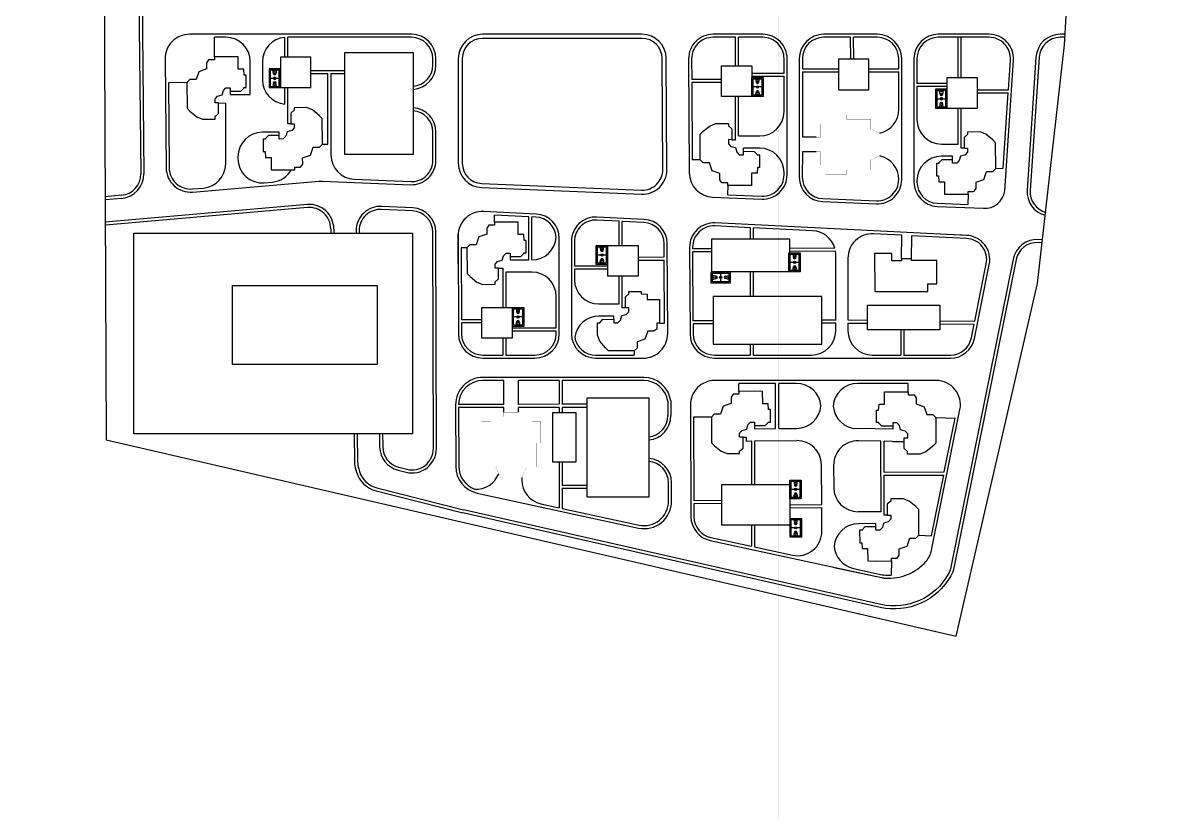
# Model space of a CAD drawing. Header units: inches. Extents: x -634 to 3638, y -6930911 to 5552.
# Drawn here: x 1073 to 1642, y 1953 to 2342 of the extents above; entities that cross this region are included whole.
import ezdxf

# ---------------------------------------------------------------- set-up
doc = ezdxf.new("R2010")
doc.units = ezdxf.units.IN
doc.header["$MEASUREMENT"] = 0
doc.layers.add('ELEV', color=134, linetype='Continuous', lineweight=18)
for name, color, linetype in [('SPORT', 7, 'Continuous'), ('зеленая зона', 100, 'Continuous'), ('муниц.здания', 181, 'Continuous')]:
    doc.layers.add(name, color=color, linetype=linetype)
for name, color, linetype, true_color in [('дет.площадки', 7, 'Continuous', 0xf5eb38), ('дорога', 7, 'Continuous', 0x737373), ('жил.зона', 7, 'Continuous', 0xee6868), ('парковка', 7, 'Continuous', 0x000000)]:
    doc.layers.add(name, color=color, linetype=linetype, true_color=true_color)

# ---------------------------------------------------------------- blocks, each defined once
blk = doc.blocks.new('A$C6FDB6B95')
at = {"layer": 'SPORT'}
for p, q in [((-2148, 1133), (1300, 1133)), ((-2148, -936), (-2148, 1133)), ((-1920, 438), (-1256, 300)), ((-1918, 904), (1070, 904)), ((-1918, -706), (-1918, 904)), ((-1918, -246), (-1918, 444)), ((-1918, -246), (-1918, 444)), ((-1918, 444), (-1255, 306)), ((-1721, 403), (-1720, 408)), ((-1716, 402), (-1721, 403)), ((-1720, 408), (-1715, 407)), ((-1715, 407), (-1716, 402)), ((-1620, 382), (-1619, 387)), ((-1615, 381), (-1620, 382)), ((-1619, 387), (-1613, 386)), ((-1613, 386), (-1615, 381)), ((-1519, 361), (-1518, 366)), ((-1513, 360), (-1519, 361)), ((-1518, 366), (-1512, 365)), ((-1512, 365), (-1513, 360)), ((-1277, 305), (-1276, 299)), ((-1258, -102), (-1258, 300)), ((-1252, 300), (-1252, -102)), ((-427, -706), (-427, 904)), ((-427, -418), (-427, 616)), ((-421, -706), (-421, 904)), ((-421, -418), (-421, 616)), ((1070, 444), (406, 306)), ((1071, 438), (407, 300)), ((409, -102), (409, 300)), ((429, 305), (428, 299)), ((1070, 904), (1070, -706)), ((1070, -246), (1070, 444)), ((1070, -246), (1070, 444)), ((1300, 1133), (1300, -936)), ((1300, -936), (-2148, -936)), ((-1256, -102), (-1920, -240)), ((-1255, -108), (-1918, -246)), ((1070, -706), (-1918, -706)), ((-1277, -107), (-1276, -101)), ((406, -108), (1070, -246)), ((407, -102), (1071, -240)), ((429, -107), (428, -101))]:
    blk.add_line(p, q, dxfattribs=at)
for points in [[(1300, -936), (-2148, -936), (-2148, 1133), (1300, 1133)], [(1076, -711), (-1924, -711), (-1924, 909), (1076, 909)], [(-1781, 202), (-1784, 202), (-1784, -4), (-1781, -4)], [(671, 361), (669, 366), (664, 365), (665, 360)], [(772, 382), (771, 387), (765, 386), (766, 381)], [(873, 403), (872, 408), (866, 407), (868, 402)], [(932, 202), (936, 202), (936, -4), (932, -4)], [(-1721, -205), (-1720, -211), (-1715, -209), (-1716, -204)], [(-1620, -184), (-1619, -190), (-1613, -188), (-1615, -183)], [(-1519, -163), (-1518, -168), (-1512, -167), (-1513, -162)], [(671, -163), (669, -168), (664, -167), (665, -162)], [(772, -184), (771, -190), (765, -188), (766, -183)], [(873, -205), (872, -211), (866, -209), (868, -204)]]:
    blk.add_lwpolyline(points, close=True, dxfattribs=at)
blk.add_lwpolyline([(403, -102, -0.9858149), (403, 300)], format="xyb", close=True, dxfattribs=at)
for centre, radius in [((-1741, 99), 25.9), ((-424, 99), 207), ((-424, 99), 201), ((892, 99), 25.9)]:
    blk.add_circle(centre, radius, dxfattribs=at)
for centre, radius, start, end in [((-1255, 99), 207, 96.21469, 263.78531), ((-1255, 99), 201, 96.21469, 263.78531), ((-1255, 99), 207, 270, 90), ((-1255, 99), 201, 270.81854, 89.18146), ((406, 99), 207, 90, 270), ((406, 99), 201, 276.21469, 83.78531), ((406, 99), 207, 276.21469, 83.78531)]:
    blk.add_arc(centre, radius, start, end, dxfattribs=at)

msp = doc.modelspace()

# ---------------------------------------------------------------- hatches: boundary and pattern name
at = {"layer": 'ELEV', "linetype": 'Continuous'}
h = msp.add_hatch(dxfattribs=at)
h.set_pattern_fill('ANSI31', color=256, scale=0.01044, style=0)
h.set_pattern_definition([(45, (1262.311104, 3366.587935), (-0.02343928418428, 0.02343928418428), [])])
edge = h.paths.add_edge_path()
edge.add_ellipse((1445.78234, 3471.96182), major_axis=(0, 6932302.83262), ratio=0.00000001506, start_angle=89.999976115149, end_angle=270.000023884851)
edge.add_line((1445.67794, 3474.85168), (1445.67794, 3528.48347))
edge.add_line((1445.67794, 3528.48347), (1445.88675, 3528.48347))
edge.add_line((1445.88675, 3528.48347), (1445.88675, 3474.85168))

# ---------------------------------------------------------------- linework, layer by layer
at = {"color": 7}
msp.add_lwpolyline([(1114.23863, 2136.60913), (1533.16769, 2039.89737), (1573.27132, 2213.61536), (1586.54748, 2331.19492), (1599.77194, 2557.25025), (1112.52542, 2557.25025)], close=True, dxfattribs=at)
at = {"layer": 'дет.площадки'}
for points in [[(1215.16783, 2325.09428), (1200.16783, 2325.09428), (1200.16783, 2310.09428), (1215.16783, 2310.09428)], [(1490.21733, 2324.08715), (1475.21733, 2324.08715), (1475.21733, 2309.08715), (1490.21733, 2309.08715)], [(1417.50052, 2320.78219), (1432.50052, 2320.78219), (1432.50052, 2305.78219), (1417.50052, 2305.78219)], [(1543.68204, 2314.97103), (1528.68204, 2314.97103), (1528.68204, 2299.97103), (1543.68204, 2299.97103)], [(1361.56702, 2232.2949), (1376.56702, 2232.2949), (1376.56702, 2217.2949), (1361.56702, 2217.2949)], [(1412.83619, 2235.68154), (1451.04759, 2235.68154), (1451.04759, 2219.38247), (1412.83619, 2219.38247)], [(1489.57028, 2202.93151), (1525.10428, 2202.93151), (1525.10428, 2190.77749), (1489.57028, 2190.77749)], [(1299.45081, 2201.7984), (1314.45081, 2201.7984), (1314.45081, 2186.7984), (1299.45081, 2186.7984)], [(1334.39753, 2150.13796), (1345.80002, 2150.13796), (1345.80002, 2125.68397), (1334.39753, 2125.68397)], [(1417.7501, 2114.72157), (1451.30495, 2114.72157), (1451.30495, 2094.64251), (1417.7501, 2094.64251)]]:
    msp.add_lwpolyline(points, close=True, dxfattribs=at)
at = {"layer": 'дорога'}
for p, q in [((1128.35239, 2557.23449), (1131.39382, 2267.64071)), ((1129.85231, 2557.25025), (1132.89374, 2267.65646)), ((1167.68186, 2325.22727), (1167.68186, 2334.88436)), ((1202.33371, 2325.09428), (1202.33371, 2334.84114)), ((1203.83371, 2325.09428), (1203.83371, 2334.88436)), ((1424.45592, 2320.78219), (1424.45592, 2334.88436)), ((1425.95592, 2320.78219), (1425.95592, 2334.88436)), ((1481.24642, 2324.08715), (1481.15496, 2334.88436)), ((1482.74637, 2324.09986), (1482.65491, 2334.89706)), ((1534.12115, 2314.97103), (1534.12115, 2334.88436)), ((1535.62115, 2314.97103), (1535.62115, 2334.88436)), ((1215.16783, 2318.53792), (1232.00649, 2318.53792)), ((1215.16783, 2317.03792), (1223.55519, 2317.03792)), ((1223.55519, 2282.3083), (1223.55519, 2317.03792)), ((1225.05519, 2317.03792), (1232.00649, 2317.03792)), ((1432.50052, 2317.19423), (1448.4064, 2317.19099)), ((1457.40654, 2317.88665), (1475.21733, 2317.88665)), ((1457.40685, 2319.38665), (1475.21733, 2319.38665)), ((1490.21733, 2319.38665), (1504.90207, 2319.38665)), ((1490.21733, 2317.88665), (1504.90207, 2317.88665)), ((1154.08362, 2312.5717), (1144.95462, 2312.48215)), ((1417.50052, 2314.15069), (1402.89521, 2314.07554)), ((1417.50824, 2312.65071), (1402.90292, 2312.57556)), ((1432.50022, 2315.69423), (1448.4061, 2315.69099)), ((1528.68204, 2312.2226), (1513.90207, 2312.2226)), ((1528.68204, 2310.7226), (1513.90207, 2310.7226)), ((1175.36234, 2308.35048), (1175.36234, 2306.70534)), ((1175.36234, 2306.70534), (1185.35126, 2306.70534)), ((1202.33371, 2302.01394), (1202.33371, 2310.09428)), ((1203.83371, 2292.2566), (1203.83371, 2310.09428)), ((1424.45592, 2284.47899), (1424.45592, 2305.78219)), ((1425.95592, 2286.3236), (1425.95592, 2305.78219)), ((1543.6807, 2308.97103), (1558.94013, 2308.98464)), ((1543.68204, 2307.47103), (1558.84019, 2307.48455)), ((1169.69172, 2302.6234), (1173.21564, 2302.52474)), ((1534.12115, 2282.31395), (1534.12115, 2299.97103)), ((1535.62115, 2280.27469), (1535.62115, 2299.97103)), ((1199.58852, 2288.0999), (1191.21564, 2288.0999)), ((1199.58852, 2286.52952), (1199.58852, 2288.0999)), ((1205.25913, 2292.2566), (1203.83371, 2292.2566)), ((1220.86724, 2282.3083), (1223.55519, 2282.3083)), ((1422.67185, 2284.47899), (1424.45592, 2284.47899)), ((1464.16102, 2285.70883), (1457.40001, 2285.7102)), ((1428.34247, 2278.75191), (1428.34247, 2280.3236)), ((1464.16102, 2278.50723), (1457.39854, 2278.5086)), ((1537.12867, 2280.27469), (1535.62115, 2280.27469)), ((1407.06374, 2274.53069), (1403.09878, 2274.51029)), ((1531.45805, 2274.5476), (1531.45805, 2276.31395)), ((1552.73678, 2270.32638), (1556.36756, 2270.372)), ((1420.66199, 2261.87512), (1420.47799, 2257.39769)), ((1121.82849, 2257.0804), (1113.62358, 2256.3475)), ((1121.96195, 2255.58634), (1113.75704, 2254.85345)), ((1539.13853, 2257.67082), (1538.92728, 2252.53007)), ((1324.02256, 2247.97136), (1324.02215, 2248.05324)), ((1305.70408, 2243.81508), (1305.67533, 2247.37927)), ((1322.63606, 2225.23444), (1322.52967, 2246.54354)), ((1324.13608, 2225.23444), (1324.03006, 2246.46914)), ((1367.10868, 2232.2949), (1367.10868, 2244.33307)), ((1368.60868, 2245.76053), (1368.60868, 2245.80069)), ((1368.60868, 2232.2949), (1368.60868, 2244.25869)), ((1224.995, 2240.57954), (1224.995, 2238.38809)), ((1226.495, 2240.57954), (1226.495, 2238.38809)), ((1237.495, 2239.61964), (1237.495, 2238.38809)), ((1238.995, 2239.61964), (1238.995, 2238.38809)), ((1287.81316, 2223.3153), (1287.81316, 2238.0899)), ((1431.63814, 2241.13334), (1431.63814, 2235.68154)), ((1433.13814, 2241.05896), (1433.13814, 2235.68154)), ((1506.33581, 2225.7842), (1506.38878, 2237.42679)), ((1511.23088, 2225.7842), (1511.33943, 2237.18131)), ((1292.10583, 2231.15952), (1289.29266, 2231.15952)), ((1473.35862, 2231.07949), (1451.04759, 2230.96469)), ((1313.38456, 2226.9383), (1313.38456, 2225.23444)), ((1376.56702, 2226.65381), (1389.34449, 2226.71955)), ((1412.83619, 2230.76808), (1403.3241, 2230.71914)), ((1412.83619, 2229.26806), (1403.33182, 2229.21916)), ((1473.7068, 2229.58126), (1451.04759, 2229.46467)), ((1307.71394, 2221.21121), (1309.80141, 2221.21121)), ((1309.80141, 2221.21121), (1309.80141, 2201.7984)), ((1313.38456, 2225.23444), (1322.63606, 2225.23444)), ((1361.56702, 2222.13887), (1345.09817, 2222.13887)), ((1361.56702, 2220.63887), (1345.09817, 2220.63887)), ((1376.57474, 2225.15383), (1389.35221, 2225.21957)), ((1311.30141, 2219.23444), (1311.30141, 2201.7984)), ((1367.10868, 2203.554), (1367.10868, 2217.2949)), ((1368.60868, 2201.68763), (1368.60868, 2217.2949)), ((1431.63814, 2219.38247), (1431.63814, 2207.31623)), ((1433.13814, 2219.38247), (1433.13814, 2207.31623)), ((1364.45775, 2196.0004), (1364.45775, 2197.554)), ((1370.16834, 2201.68763), (1368.60868, 2201.68763)), ((1299.45081, 2195.83122), (1289.38525, 2195.80486)), ((1299.45474, 2194.33123), (1289.38918, 2194.30487)), ((1314.45081, 2191.78234), (1336.09817, 2191.78234)), ((1387.06736, 2194.0562), (1389.51249, 2194.06878)), ((1413.52331, 2195.31479), (1403.50653, 2195.26325)), ((1413.52331, 2193.81477), (1403.51425, 2193.76327)), ((1473.86822, 2195.62529), (1467.04408, 2195.59017)), ((1473.86822, 2194.12527), (1467.04408, 2194.09015)), ((1479.85539, 2194.18412), (1489.57028, 2194.10106)), ((1479.86822, 2195.68406), (1489.57028, 2195.60111)), ((1525.10428, 2195.29732), (1542.39035, 2195.14954)), ((1525.10428, 2193.79727), (1542.08758, 2193.65207)), ((1309.80141, 2186.7984), (1309.80141, 2178.39344)), ((1311.30141, 2186.7984), (1311.30141, 2178.39344)), ((1314.45081, 2190.28234), (1336.09817, 2190.28234)), ((1505.94811, 2190.77749), (1505.94811, 2178.39344)), ((1507.44811, 2190.77749), (1507.44811, 2178.39344)), ((1374.45135, 2180.42126), (1374.45135, 2178.39344)), ((1431.63814, 2183.81968), (1431.63814, 2178.39344)), ((1433.13814, 2183.81968), (1433.13814, 2178.39344)), ((1310.26907, 2154.13372), (1310.26907, 2165.89344)), ((1317.47067, 2154.1406), (1317.47067, 2165.89344)), ((1337.55722, 2165.89344), (1337.55722, 2154.15268)), ((1339.05722, 2165.89344), (1339.05722, 2154.15358)), ((1426.15703, 2160.52455), (1426.15703, 2164.39344)), ((1444.25272, 2142.21417), (1444.25272, 2164.39344)), ((1445.75272, 2142.21417), (1445.75272, 2164.39344)), ((1509.60986, 2160.24273), (1509.60986, 2164.39344)), ((1286.49679, 2154.11101), (1286.49442, 2154.11101)), ((1310.26907, 2154.13372), (1287.99704, 2154.11245)), ((1310.26907, 2152.61102), (1287.99836, 2152.61102)), ((1310.26907, 2150.24978), (1310.26907, 2152.61102)), ((1337.55722, 2154.15268), (1317.47067, 2154.1406)), ((1317.47067, 2150.24978), (1317.47067, 2152.61102)), ((1337.55722, 2152.61102), (1317.47067, 2152.61102)), ((1337.55722, 2152.61102), (1337.55722, 2150.13796)), ((1348.26792, 2154.15912), (1339.05722, 2154.15358)), ((1348.26791, 2152.61102), (1339.05722, 2152.61102)), ((1339.05722, 2152.61102), (1339.05722, 2150.13796)), ((1351.37321, 2154.17298), (1348.26791, 2154.17001)), ((1351.37321, 2152.61102), (1348.26791, 2152.61102)), ((1391.08128, 2155.70673), (1391.13605, 2148.64683)), ((1392.58042, 2155.8233), (1392.636, 2148.65847)), ((1412.55879, 2147.86898), (1403.75062, 2147.82366)), ((1523.20811, 2147.58717), (1532.73199, 2147.37996)), ((1433.83751, 2143.64776), (1433.83751, 2142.13963)), ((1433.83751, 2142.13963), (1444.25272, 2142.21417)), ((1445.75272, 2142.22491), (1454.66794, 2142.28872)), ((1501.92938, 2141.86079), (1484.35523, 2142.19517)), ((1501.92938, 2143.36595), (1501.92938, 2141.86079)), ((1428.16689, 2137.92068), (1429.66856, 2137.92068)), ((1429.66856, 2137.92068), (1429.66856, 2136.02378)), ((1429.66856, 2136.02378), (1432.38045, 2136.14073)), ((1432.38045, 2136.14073), (1432.36696, 2114.72157)), ((1433.88045, 2136.13978), (1433.86696, 2114.72157)), ((1433.88045, 2136.13978), (1454.71088, 2136.28887)), ((1496.13699, 2135.96991), (1485.02657, 2136.18131)), ((1496.21637, 2101.26123), (1496.13699, 2135.96991)), ((1497.73137, 2120.7582), (1497.73942, 2135.93942)), ((1501.81524, 2135.86187), (1497.73942, 2135.93942)), ((1501.81524, 2135.86187), (1507.59108, 2135.83333)), ((1337.55722, 2125.68397), (1337.55722, 2103.22609)), ((1339.05722, 2125.68397), (1339.05722, 2114.29248)), ((1472.7986, 2124.09759), (1472.87695, 2113.14944)), ((1497.72016, 2099.60583), (1497.73058, 2119.2582)), ((1497.73058, 2119.2582), (1527.06096, 2119.33138)), ((1497.73137, 2120.7582), (1527.36439, 2120.83214)), ((1339.05722, 2114.29248), (1351.37321, 2114.29248)), ((1339.05722, 2112.79248), (1339.05722, 2102.90099)), ((1339.05722, 2112.79248), (1351.37321, 2112.79248)), ((1417.7501, 2106.76244), (1403.96226, 2106.6915)), ((1417.75781, 2105.26246), (1403.96998, 2105.19152)), ((1451.30495, 2104.68204), (1466.9366, 2104.79392)), ((1451.31569, 2103.18208), (1466.94734, 2103.29396)), ((1496.21637, 2101.26123), (1484.90409, 2101.23536)), ((1432.35431, 2094.64251), (1432.34774, 2084.21697)), ((1433.85431, 2094.64251), (1433.84753, 2083.89192)), ((1493.58943, 2095.38474), (1485.00485, 2095.3233)), ((1493.58943, 2093.87874), (1493.58943, 2095.38474)), ((1499.26005, 2099.60583), (1497.72016, 2099.60583)), ((1514.86816, 2089.65752), (1521.00182, 2089.36332)), ((1501.26991, 2077.00196), (1501.20706, 2070.02204))]:
    msp.add_line(p, q, dxfattribs=at)
for points in [[(1265.64828, 2309.26588, 0.393957642), (1276.81316, 2321.23679), (1276.81316, 2324.38436, 0.414213562), (1264.81316, 2336.38436), (1155.33837, 2336.38436, 0.417089545), (1143.33895, 2324.26665), (1143.86594, 2270.54478, 0.437628787), (1156.93299, 2258.71008), (1219.33699, 2264.06641, -0.033809373), (1220.95772, 2264.09563), (1264.32044, 2262.31366, 0.426294931), (1276.81316, 2274.30354), (1276.81316, 2288.23679, 0.393957642), (1265.64828, 2300.20769, 0.393957642)], [(1185.35126, 2306.70534), (1185.35126, 2322.88436, 0.414213562), (1173.35126, 2334.88436), (1167.68186, 2334.88436)], [(1202.33371, 2334.84114, 0.38956073), (1191.35126, 2322.88436), (1191.35126, 2313.97073)], [(1265.54389, 2310.76225, 0.393957642), (1275.31316, 2321.23679), (1275.31316, 2324.38436, 0.414213562), (1264.81316, 2334.88436), (1203.83371, 2334.88436)], [(1390.34168, 2324.4461, 0.412707349), (1378.34184, 2336.38436), (1299.81316, 2336.38436, 0.414213562), (1287.81316, 2324.38436), (1287.81316, 2272.86523, 0.402234529), (1299.32044, 2260.87535), (1378.13087, 2257.63667, 0.427815842), (1390.62343, 2269.68829), (1390.34168, 2324.4461)], [(1437.40352, 2255.20088, 0.426234911), (1449.89624, 2267.18832), (1449.90786, 2324.38192, 0.414273069), (1437.90786, 2336.38436), (1413.3423, 2336.38436, 0.415721382), (1401.34246, 2324.32261), (1401.63161, 2268.12617, 0.400740866), (1413.13873, 2256.19803), (1437.40352, 2255.20088)], [(1424.45592, 2334.88436), (1413.3423, 2334.88436, 0.415721382), (1402.84244, 2324.33033), (1402.89521, 2314.07554)], [(1448.4064, 2317.19099), (1448.40786, 2324.38222, 0.414273069), (1437.90786, 2334.88436), (1425.95592, 2334.88436)], [(1493.90935, 2252.8788, 0.426294931), (1506.40207, 2264.86868), (1506.40207, 2324.38436, 0.414213562), (1494.40207, 2336.38436), (1467.90786, 2336.38436, 0.414154058), (1455.90786, 2324.3868), (1455.89599, 2265.96037, 0.402293539), (1467.40327, 2253.96805), (1493.90935, 2252.8788)], [(1481.15496, 2334.88436), (1467.90786, 2334.88436, 0.414154058), (1457.40786, 2324.38649), (1457.40685, 2319.38665)], [(1504.90207, 2319.38665), (1504.90207, 2324.38436, 0.414213562), (1494.40207, 2334.88436), (1482.65502, 2334.88436)], [(1558.94013, 2308.98464), (1559.91964, 2323.68634, 0.433835841), (1549.44287, 2334.88436), (1524.40207, 2334.88436, 0.414213562), (1513.90207, 2324.38436), (1513.90207, 2312.2226)], [(1586.85107, 2336.38436), (1584.52046, 2336.38436, 0.394859818), (1572.54701, 2325.18209), (1568.1792, 2259.62428, 0.358596184), (1577.06683, 2247.2301)], [(1586.85107, 2334.88436), (1584.52046, 2334.88436, 0.394859818), (1574.04369, 2325.08238), (1569.67588, 2259.52457, 0.358596184), (1577.45256, 2248.67965, 0.358596184)], [(1225.05519, 2317.03792), (1225.05519, 2276.94551, 0.402234529), (1236.56247, 2264.95563), (1264.38203, 2263.81239, 0.426294931), (1275.31316, 2274.30354), (1275.31316, 2288.23679, 0.393957642), (1265.54389, 2298.71133)], [(1495.63976, 2287.69341, 0.348297148), (1504.90207, 2299.37694), (1504.90207, 2317.88665)], [(1144.95462, 2312.48215), (1145.36586, 2270.5595, 0.437700029), (1156.80204, 2260.20435), (1162.24186, 2260.67127)], [(1144.95462, 2312.48215), (1145.36586, 2270.5595, 0.437700029), (1156.80204, 2260.20435), (1162.24186, 2260.67127, 0.389351735), (1173.21564, 2272.62731), (1173.21564, 2302.52474)], [(1425.95592, 2286.3236), (1436.40013, 2286.32197, 0.414213562), (1448.40257, 2298.31953), (1448.4061, 2315.69099)], [(1513.90207, 2310.7226), (1513.90207, 2294.31395, 0.414213562), (1525.90207, 2282.31395), (1534.12115, 2282.31395)], [(1420.47799, 2257.39769), (1437.46511, 2256.69961, 0.426234911), (1448.39624, 2267.18863), (1448.39647, 2268.31953, 0.414213562), (1436.39891, 2280.32197), (1428.34247, 2280.3236)], [(1457.39854, 2278.5086), (1457.39599, 2265.96006, 0.402293539), (1467.46486, 2255.46679), (1493.97094, 2254.37753, 0.426294931), (1504.90207, 2264.86868), (1504.90207, 2264.85154, 0.348297148), (1495.63976, 2276.53508, 0.348297148)], [(1179.21564, 2276.0999), (1179.21564, 2275.2023, 0.439520281), (1192.24186, 2263.24626), (1196.21167, 2263.587, 0.247736575), (1205.63613, 2269.64533)], [(1531.45805, 2276.31395), (1525.90207, 2276.31395, 0.414213562), (1513.90207, 2264.31395), (1513.90207, 2263.63584, 0.402234529), (1523.97094, 2253.14469), (1538.92728, 2252.53007)], [(1226.495, 2240.57954), (1226.495, 2240.57954, 0.440017103), (1213.44887, 2252.53386), (1113.802, 2243.81367)], [(1224.995, 2240.57954, 0.440017103), (1213.57963, 2251.03957), (1113.93277, 2242.31938)], [(1248.97117, 2139.83789), (1249.08403, 2133.16295, 0.338759954), (1258.14391, 2121.73115), (1262.11289, 2120.72876, 0.489484039), (1277.05126, 2132.39486), (1276.77228, 2238.92599, 0.399016405), (1265.36662, 2250.87984), (1250.08929, 2251.63737, 0.428800516), (1237.495, 2239.6521)], [(1250.47095, 2139.86324), (1250.58382, 2133.18831, 0.338759954), (1258.51121, 2123.18549), (1262.48019, 2122.1831, 0.489484039), (1275.55127, 2132.39094), (1275.27229, 2238.92206, 0.399016405), (1265.29233, 2249.38168), (1250.01501, 2250.13921, 0.428800516), (1238.995, 2239.6521, 0.428800516)], [(1337.59817, 2235.87848, 0.399775531), (1326.19247, 2247.86376), (1300.37128, 2249.14412, 0.429575803), (1287.77703, 2237.12742), (1287.90342, 2188.86202, 0.413446751), (1299.90338, 2176.89344), (1325.59817, 2176.89344, 0.414213562), (1337.59817, 2188.89344), (1337.59817, 2235.87848)], [(1336.0777, 2236.53382, 0.381777834), (1326.11818, 2246.3656), (1324.03006, 2246.46914)], [(1343.59817, 2188.89344, 0.414213562), (1355.59817, 2176.89344), (1379.03898, 2176.89344, 0.415721382), (1391.03882, 2188.95519), (1390.81065, 2233.30165, 0.398284399), (1379.4051, 2245.22518), (1356.19247, 2246.37619, 0.428800516), (1343.59817, 2234.39092), (1343.59817, 2188.89344)], [(1367.10868, 2244.33307), (1356.11818, 2244.87804, 0.428800516), (1345.09817, 2234.39092), (1345.09817, 2222.13887)], [(1389.34449, 2226.71955), (1389.31067, 2233.29394, 0.398284399), (1379.33081, 2243.72703), (1368.60868, 2244.25869)], [(1402.0396, 2188.8317, 0.412707349), (1414.03945, 2176.89344), (1530.41299, 2176.89344, 0.356918388), (1542.17498, 2186.51533), (1549.54743, 2222.97896, 0.458847479), (1538.37973, 2237.34235), (1414.4145, 2243.48923, 0.43032419), (1401.82036, 2231.44221), (1402.0396, 2188.8317)], [(1431.63814, 2241.13334), (1414.34021, 2241.99107, 0.43032419), (1403.32034, 2231.44993), (1403.3241, 2230.71914)], [(1473.35862, 2231.07949, 0.317236773), (1462.46251, 2239.6049), (1433.13814, 2241.05896)], [(1506.38878, 2237.42679), (1492.46251, 2238.11734, 0.428800516), (1479.86822, 2226.13206), (1479.86822, 2195.68406)], [(1542.39035, 2195.14954), (1548.07718, 2223.27622, 0.458847479), (1538.30544, 2235.84419), (1511.33943, 2237.18131)], [(1575.62532, 2233.70557), (1573.6687, 2233.81469, 0.372700523), (1562.79226, 2225.41184), (1532.1166, 2073.69206, -0.079040438), (1530.63328, 2069.71819, -0.328453608), (1495.71065, 2054.07707), (1290.07538, 2100.77462)], [(1575.70885, 2235.20324), (1573.75222, 2235.31237, 0.372700523), (1561.32201, 2225.7091), (1530.64635, 2073.98933, -0.079040438), (1529.32785, 2070.457, -0.328388991), (1496.03566, 2055.54146), (1290.40756, 2102.23738)], [(1324.13608, 2225.23444), (1324.09817, 2225.23444, 0.397204932), (1336.0777, 2236.53382, 0.397204932)], [(1473.86822, 2227.61962, 0.041074705), (1473.7068, 2229.58126, 0.041074705)], [(1345.09817, 2220.63887), (1345.09817, 2215.554, 0.414213562), (1357.09817, 2203.554), (1367.10868, 2203.554)], [(1336.09817, 2191.78234), (1336.09817, 2207.23444, 0.414213562), (1324.09817, 2219.23444), (1311.30141, 2219.23444)], [(1364.45775, 2197.554), (1357.09817, 2197.554, 0.372549758), (1345.22291, 2187.27975), (1345.22291, 2187.27975, 0.369710172), (1355.59817, 2178.39344), (1374.45135, 2178.39344)], [(1289.38918, 2194.30487), (1289.40342, 2188.86595, 0.413446751), (1299.90338, 2178.39344), (1309.80141, 2178.39344)], [(1403.51425, 2193.76327), (1403.53958, 2188.83942, 0.412707349), (1414.03945, 2178.39344), (1431.63814, 2178.39344)], [(1433.13814, 2178.39344), (1461.86822, 2178.39344, 0.414213562), (1473.86822, 2190.39344), (1473.86822, 2194.12527)], [(1479.86822, 2194.18401), (1479.86822, 2190.39344, 0.414213562), (1491.86822, 2178.39344), (1505.94811, 2178.39344)], [(1507.44811, 2178.39344), (1530.41299, 2178.39344, 0.356918388), (1540.70473, 2186.81259), (1542.08758, 2193.65207)], [(1311.30141, 2178.39344), (1325.59817, 2178.39344, 0.414213562), (1336.09817, 2188.89344), (1336.09817, 2190.28234)], [(1392.58042, 2155.8233, 0.372797258), (1379.21907, 2167.39344), (1299.99504, 2167.39344, 0.414980789), (1286.49509, 2153.85809), (1286.57435, 2123.59241, 0.349646691), (1297.09215, 2110.46126), (1376.60385, 2093.22869, 0.47978187), (1392.96314, 2106.49184), (1392.91633, 2115.58965, 0.392841877), (1381.73629, 2127.49987, 0.392841877)], [(1310.26907, 2165.89344), (1299.99504, 2165.89344, 0.408877964), (1287.99704, 2154.11245, 0.408877964)], [(1310.26907, 2165.89344), (1299.99504, 2165.89344, 0.408877964), (1287.99704, 2154.11245, 0.408877964)], [(1391.09582, 2155.60887, 0.372797258), (1379.21907, 2165.89344), (1339.05722, 2165.89344)], [(1391.08128, 2155.70673, 0.370451466), (1379.21907, 2165.89344), (1339.05722, 2165.89344)], [(1509.60986, 2165.89344), (1414.21953, 2165.89344, 0.415721382), (1402.21969, 2153.8317), (1402.50302, 2098.76652)], [(1466.55106, 2153.42654, 0.389186182), (1454.59562, 2164.39344), (1445.75272, 2164.39344)], [(1473.15832, 2073.83727), (1496.48212, 2068.7823, 0.036961076), (1498.23661, 2068.53588, 0.231979018), (1518.34357, 2076.80664, 0.132050309), (1521.12087, 2082.38309), (1535.09846, 2151.51533, 0.473927995), (1523.33647, 2165.89344), (1472.49946, 2165.89344)], [(1509.60986, 2164.39344), (1484.59638, 2164.39344, 0.394464076), (1472.62403, 2153.20758)], [(1287.99836, 2152.61102), (1288.07434, 2123.59634, 0.310934735), (1295.82069, 2112.40694, 0.310934735)], [(1287.99836, 2152.61102), (1288.07434, 2123.59634, 0.310934735), (1295.82069, 2112.40694, 0.310934735)], [(1236.47295, 2139.62655), (1236.70789, 2125.73218, 0.071049496), (1237.31143, 2121.96279), (1237.71274, 2120.66835, 0.261418449), (1247.30156, 2111.57696), (1290.04026, 2100.78304)], [(1237.97274, 2139.65191), (1238.20768, 2125.75754, 0.071049496), (1238.74415, 2122.40697), (1239.14546, 2121.11253, 0.261418449), (1247.66886, 2113.0313), (1290.40756, 2102.23738)], [(1339.05722, 2102.90099), (1376.92157, 2094.69465, 0.47978187), (1391.46316, 2106.48412), (1391.41635, 2115.58193, 0.390020599), (1381.73629, 2125.99585)], [(1295.82069, 2112.40694, 0.325564112), (1307.75698, 2119.9678)], [(1319.12635, 2118.05308), (1319.12315, 2116.93355, 0.353802502), (1328.58135, 2105.17143), (1337.55722, 2103.22609)], [(1403.96998, 2105.19152), (1404.003, 2098.77424, 0.35155055), (1412.27883, 2088.5665), (1432.34774, 2084.21697)], [(1433.84753, 2083.89192), (1452.48912, 2079.85173, 0.480400739), (1467.03057, 2091.66533), (1466.94734, 2103.29396)], [(1402.50302, 2098.76652, 0.35155055), (1411.96111, 2087.10054), (1496.48212, 2068.7823)], [(1473.11651, 2084.10979, 0.330693442), (1482.5365, 2073.33956), (1496.79983, 2070.24827, 0.036961076), (1498.33501, 2070.03265, 0.030990156), (1501.20706, 2070.02204, 0.030990156)]]:
    msp.add_lwpolyline(points, format="xyb", dxfattribs=at)
for points in [[(1173.35126, 2334.88436), (1167.68186, 2334.88436)], [(1457.40654, 2317.88665), (1457.40001, 2285.7102)], [(1402.90292, 2312.57556), (1403.09878, 2274.51029)], [(1556.36756, 2270.372), (1558.84019, 2307.48455)], [(1192.24186, 2263.24626), (1196.21167, 2263.587)], [(1322.52967, 2246.54354), (1305.67533, 2247.37927)], [(1539.62058, 2237.21592), (1529.09458, 2237.80297)], [(1289.29266, 2231.15952), (1289.38525, 2195.80486)], [(1403.33182, 2229.21916), (1403.50653, 2195.26325)], [(1473.86822, 2195.62529), (1473.86822, 2227.61962)], [(1389.51249, 2194.06878), (1389.35221, 2225.21957)], [(1337.55722, 2165.89344), (1317.47067, 2165.89344)], [(1337.55722, 2165.89344), (1317.47067, 2165.89344)], [(1444.25272, 2164.39344), (1426.15703, 2164.39344)], [(1403.75062, 2147.82366), (1403.96226, 2106.6915)], [(1527.36439, 2120.83214), (1532.73199, 2147.37996)], [(1466.9366, 2104.79392), (1466.79646, 2124.37506)], [(1308.59825, 2118.05921), (1308.59825, 2118.05308)], [(1521.00182, 2089.36332), (1527.06096, 2119.33138)], [(1328.58135, 2105.17143), (1337.55722, 2103.22609)], [(1328.58135, 2105.17143), (1337.55722, 2103.22609)], [(1339.05722, 2102.90099), (1376.92157, 2094.69465)]]:
    msp.add_lwpolyline(points, dxfattribs=at)
msp.add_lwpolyline([(1523.90935, 2251.64596), (1546.63576, 2250.71202, 0.403601937), (1557.12864, 2259.23136), (1561.41632, 2323.58662, 0.433835841), (1549.44287, 2336.38436), (1524.40207, 2336.38436, 0.414213562), (1512.40207, 2324.38436), (1512.40207, 2263.63584, 0.402234529)], format="xyb", close=True, dxfattribs=at)
for points in [[(1264.81316, 2309.23679), (1264.81316, 2309.23679)], [(1392.71889, 2153.9629), (1392.71889, 2153.9629)], [(1294.0565, 2112.654), (1294.0565, 2112.654)]]:
    msp.add_lwpolyline(points, close=True, dxfattribs=at)
for centre, radius, start, end in [((1203.35126, 2313.97073), 12, 180, 265.135739), ((1191.21564, 2276.0999), 12, 90, 180), ((1120.89432, 2267.53876), 10.5, 275.1043109, 0.5620272), ((1120.89432, 2267.53876), 12, 275.1043109, 0.5620272), ((1454.58205, 2154.28841), 12, 270.4100691, 355.8813381), ((1484.5835, 2154.19299), 12, 184.7103255, 268.9099857), ((1380.63637, 2148.56537), 12, 275.2591173, 0.4445063), ((1380.63637, 2148.56537), 10.5, 276.0130152, 0.4445063), ((1454.79676, 2124.28918), 12, 0.4100691, 90.4100691), ((1484.79829, 2124.18348), 12, 88.9099857, 180.4100691), ((1484.87665, 2113.23532), 12, 180.4100691, 270.1310416), ((1485.09073, 2083.32361), 12, 90.4100691, 176.2435734)]:
    msp.add_arc(centre, radius, start, end, dxfattribs=at)
at = {"layer": 'жил.зона', "ltscale": 100}
for points in [[(1158.6004, 2314.05904), (1155.53921, 2314.04392), (1154.08362, 2312.5717), (1154.14604, 2299.93879), (1155.6161, 2298.48319), (1158.96087, 2295.78509), (1161.86132, 2294.62431), (1168.01238, 2294.65471), (1168.00657, 2295.83065), (1169.71802, 2297.30211), (1169.69172, 2302.6234), (1167.97304, 2302.6149), (1167.95929, 2304.6323), (1169.21764, 2305.90219), (1171.50381, 2306.53252), (1172.08071, 2308.72945), (1173.3396, 2310.05906), (1175.35385, 2310.06901), (1175.36234, 2308.35048), (1180.68377, 2308.37678), (1182.13937, 2309.84669), (1182.13811, 2310.10254), (1183.31405, 2310.10813), (1183.28368, 2316.25377), (1182.28645, 2316.24932), (1182.09383, 2319.14309), (1179.3801, 2319.1352), (1179.35078, 2325.22727), (1175.27913, 2325.26173), (1167.68186, 2325.22727), (1167.68709, 2323.87136), (1165.26028, 2323.85937), (1164.80002, 2323.85709), (1163.80468, 2322.38931), (1163.81539, 2319.32484), (1159.91909, 2317.96986), (1158.6004, 2314.05904)], [(1216.35046, 2280.82096), (1219.41165, 2280.83608), (1220.86724, 2282.3083), (1220.80482, 2294.94121), (1219.33476, 2296.39681), (1215.98998, 2299.09491), (1213.08954, 2300.25569), (1206.93848, 2300.22529), (1206.94429, 2299.04935), (1205.23284, 2297.57789), (1205.25913, 2292.2566), (1206.97781, 2292.2651), (1206.99157, 2290.2477), (1205.73322, 2288.97781), (1203.44705, 2288.34748), (1202.87015, 2286.15055), (1201.61126, 2284.82094), (1199.59701, 2284.81099), (1199.58852, 2286.52952), (1194.26708, 2286.50322), (1192.81148, 2285.03331), (1192.81275, 2284.77746), (1191.63681, 2284.77187), (1191.66718, 2278.62623), (1192.66441, 2278.63068), (1192.85703, 2275.73691), (1195.57076, 2275.7448), (1195.60008, 2269.65273), (1199.67173, 2269.61827), (1207.26899, 2269.65273), (1207.26377, 2271.00864), (1209.69058, 2271.02063), (1210.15083, 2271.02291), (1211.14618, 2272.49069), (1211.13547, 2275.55516), (1215.03176, 2276.91014), (1216.35046, 2280.82096)], [(1411.58052, 2273.04335), (1408.51933, 2273.05847), (1407.06374, 2274.53069), (1407.12617, 2287.1636), (1408.59622, 2288.6192), (1411.941, 2291.3173), (1414.84144, 2292.47808), (1420.9925, 2292.44768), (1420.98669, 2291.27174), (1422.69814, 2289.80028), (1422.67185, 2284.47899), (1420.95317, 2284.48749), (1420.93942, 2282.47009), (1422.19776, 2281.20021), (1424.48393, 2280.56987), (1425.06084, 2278.37294), (1426.31973, 2277.04333), (1428.33398, 2277.03338), (1428.34247, 2278.75191), (1433.6639, 2278.72561), (1435.1195, 2277.2557), (1435.11824, 2276.99985), (1436.29418, 2276.99426), (1436.26381, 2270.84862), (1435.26658, 2270.85307), (1435.07396, 2267.9593), (1432.36023, 2267.96719), (1432.33091, 2261.87512), (1428.25925, 2261.84066), (1420.66199, 2261.87512), (1420.66722, 2263.23103), (1418.2404, 2263.24302), (1417.78015, 2263.2453), (1416.7848, 2264.71308), (1416.79552, 2267.77755), (1412.89922, 2269.13253), (1411.58052, 2273.04335)], [(1548.22, 2268.83904), (1551.28119, 2268.85417), (1552.73678, 2270.32638), (1552.67436, 2282.95929), (1551.2043, 2284.41489), (1547.85952, 2287.11299), (1544.95908, 2288.27377), (1538.80802, 2288.24338), (1538.81383, 2287.06744), (1537.10238, 2285.59597), (1537.12867, 2280.27469), (1538.84735, 2280.28318), (1538.86111, 2278.26579), (1537.60276, 2276.9959), (1535.31659, 2276.36557), (1534.73969, 2274.16863), (1533.48079, 2272.83902), (1531.46655, 2272.82907), (1531.45805, 2274.5476), (1526.13662, 2274.52131), (1524.68102, 2273.0514), (1524.68229, 2272.79555), (1523.50635, 2272.78996), (1523.53671, 2266.64432), (1524.53394, 2266.64877), (1524.72656, 2263.755), (1527.4403, 2263.76288), (1527.46962, 2257.67082), (1531.54127, 2257.63636), (1539.13853, 2257.67082), (1539.1333, 2259.02672), (1541.56012, 2259.03872), (1542.02037, 2259.04099), (1543.01572, 2260.50877), (1543.00501, 2263.57324), (1546.9013, 2264.92822), (1548.22, 2268.83904)], [(1296.62261, 2232.64686), (1293.56142, 2232.63173), (1292.10583, 2231.15952), (1292.16825, 2218.52661), (1293.63831, 2217.07101), (1296.98309, 2214.3729), (1299.88353, 2213.21213), (1306.03459, 2213.24252), (1306.02878, 2214.41846), (1307.74023, 2215.88993), (1307.71394, 2221.21121), (1305.99526, 2221.20272), (1305.9815, 2223.22011), (1307.23985, 2224.49), (1309.52602, 2225.12033), (1310.10293, 2227.31727), (1311.36182, 2228.64688), (1313.37606, 2228.65683), (1313.38456, 2226.9383), (1318.70599, 2226.96459), (1320.16159, 2228.4345), (1320.16032, 2228.69035), (1321.33626, 2228.69594), (1321.3059, 2234.84158), (1320.30867, 2234.83713), (1320.11605, 2237.7309), (1317.40231, 2237.72302), (1317.37299, 2243.81508), (1313.30134, 2243.84954), (1305.70408, 2243.81508), (1305.70931, 2242.45917), (1303.28249, 2242.44718), (1302.82224, 2242.44491), (1301.82689, 2240.97713), (1301.8376, 2237.91266), (1297.94131, 2236.55768), (1296.62261, 2232.64686)], [(1375.92556, 2184.94234), (1375.91933, 2181.88112), (1374.45135, 2180.42126), (1361.81831, 2180.44699), (1360.35844, 2181.91281), (1357.65064, 2185.24973), (1356.48144, 2188.14679), (1356.49397, 2194.29792), (1357.66992, 2194.29552), (1359.13641, 2196.01124), (1364.45775, 2196.0004), (1364.45425, 2194.2817), (1366.47167, 2194.27381), (1367.7379, 2195.53584), (1368.36159, 2197.82383), (1370.55684, 2198.40711), (1371.88279, 2199.66986), (1371.88689, 2201.68413), (1370.16834, 2201.68763), (1370.17918, 2207.00911), (1371.64485, 2208.46898), (1371.90071, 2208.46846), (1371.90288, 2209.64441), (1378.04858, 2209.63189), (1378.04703, 2208.63465), (1380.94134, 2208.45044), (1380.94134, 2205.7367), (1387.03347, 2205.72507), (1387.07975, 2201.65354), (1387.06736, 2194.0562), (1385.71144, 2194.05749), (1385.7065, 2191.63066), (1385.70556, 2191.1704), (1384.24068, 2190.17079), (1381.17619, 2190.1726), (1379.83253, 2186.27239), (1375.92556, 2184.94234)], [(1417.07557, 2149.35632), (1414.01438, 2149.3412), (1412.55879, 2147.86898), (1412.62121, 2135.23607), (1414.09127, 2133.78047), (1417.43604, 2131.08237), (1420.33649, 2129.92159), (1426.48755, 2129.95199), (1426.48174, 2131.12793), (1428.19319, 2132.59939), (1428.16689, 2137.92068), (1426.44821, 2137.91218), (1426.43446, 2139.92958), (1427.69281, 2141.19947), (1429.97898, 2141.8298), (1430.55588, 2144.02673), (1431.81477, 2145.35634), (1433.82902, 2145.36629), (1433.83751, 2143.64776), (1439.15894, 2143.67406), (1440.61454, 2145.14397), (1440.61328, 2145.39982), (1441.78922, 2145.40541), (1441.75885, 2151.55105), (1440.76162, 2151.5466), (1440.569, 2154.44037), (1437.85527, 2154.43248), (1437.82595, 2160.52455), (1433.7543, 2160.55901), (1426.15703, 2160.52455), (1426.16226, 2159.16864), (1423.73545, 2159.15665), (1423.27519, 2159.15437), (1422.27985, 2157.68659), (1422.29056, 2154.62212), (1418.39426, 2153.26714), (1417.07557, 2149.35632)], [(1518.69133, 2149.07451), (1521.75252, 2149.05939), (1523.20811, 2147.58717), (1523.14568, 2134.95426), (1521.67563, 2133.49866), (1518.33085, 2130.80056), (1515.43041, 2129.63978), (1509.27935, 2129.67018), (1509.28516, 2130.84611), (1507.57371, 2132.31758), (1507.6, 2137.63887), (1509.31868, 2137.63037), (1509.33244, 2139.64776), (1508.07409, 2140.91765), (1505.78792, 2141.54799), (1505.21101, 2143.74492), (1503.95212, 2145.07453), (1501.93788, 2145.08448), (1501.92938, 2143.36595), (1496.60795, 2143.39225), (1495.15235, 2144.86216), (1495.15362, 2145.11801), (1493.97768, 2145.1236), (1494.00804, 2151.26924), (1495.00527, 2151.26478), (1495.19789, 2154.15855), (1497.91162, 2154.15067), (1497.94095, 2160.24273), (1502.0126, 2160.27719), (1509.60986, 2160.24273), (1509.60463, 2158.88683), (1512.03145, 2158.87484), (1512.4917, 2158.87256), (1513.48705, 2157.40478), (1513.47633, 2154.34031), (1517.37263, 2152.98533), (1518.69133, 2149.07451)], [(1510.35138, 2088.17018), (1513.41257, 2088.18531), (1514.86816, 2089.65752), (1514.80573, 2102.29043), (1513.33568, 2103.74603), (1509.9909, 2106.44414), (1507.09046, 2107.60491), (1500.9394, 2107.57452), (1500.94521, 2106.39858), (1499.23376, 2104.92711), (1499.26005, 2099.60583), (1500.97873, 2099.61432), (1500.99248, 2097.59693), (1499.73414, 2096.32704), (1497.44797, 2095.69671), (1496.87106, 2093.49977), (1495.61217, 2092.17016), (1493.59792, 2092.16021), (1493.58943, 2093.87874), (1488.268, 2093.85245), (1486.8124, 2092.38254), (1486.81366, 2092.12669), (1485.63772, 2092.1211), (1485.66809, 2085.97546), (1486.66532, 2085.97991), (1486.85794, 2083.08614), (1489.57167, 2083.09402), (1489.60099, 2077.00196), (1493.67265, 2076.9675), (1501.26991, 2077.00196), (1501.26468, 2078.35787), (1503.6915, 2078.36986), (1504.15175, 2078.37213), (1505.1471, 2079.83992), (1505.13638, 2082.90438), (1509.03268, 2084.25936), (1510.35138, 2088.17018)]]:
    msp.add_lwpolyline(points, dxfattribs=at)
at = {"layer": 'жил.зона', "linetype": 'Continuous', "flags": 128}
for points in [[(1466.3626, 2285.72125, 0.06884, 0.06884, 0), (1466.3626, 2292.21665, 0.06884, 0.06884, 0), (1468.72925, 2292.21665, 0.06884, 0.06884, 0), (1468.72925, 2296.75899, 0.06884, 0.06884, 0), (1479.30584, 2296.75899, 0.06884, 0.06884, 0), (1479.30584, 2294.44545, 0.06884, 0.06884, 0), (1491.15672, 2294.44545, 0.06884, 0.06884, 0), (1491.15672, 2289.66943, 0.06884, 0.06884, 0), (1496.35773, 2287.37694, 0.06884, 0.06884, 0), (1496.35773, 2287.37694, 0.06884, 0.06884, 0), (1496.35773, 2276.85154, 0.06884, 0.06884, 0), (1491.15672, 2274.55905, 0.06884, 0.06884, 0), (1491.15672, 2269.74332, 0.06884, 0.06884, 0), (1479.30584, 2269.74332, 0.06884, 0.06884, 0), (1479.30584, 2267.4695, 0.06884, 0.06884, 0), (1468.72925, 2267.4695, 0.06884, 0.06884, 0), (1468.72925, 2272.01184, 0.06884, 0.06884, 0), (1466.3626, 2272.01184, 0.06884, 0.06884, 0), (1466.3626, 2278.50723, 0.06884, 0.06884, 0), (1464.16102, 2278.50723, 0.06884, 0.06884, 0), (1464.16102, 2285.70883, 0.06884, 0.06884, 0)], [(1310.25664, 2148.04821, 0.06884, 0.06884, 0), (1303.76125, 2148.04821, 0.06884, 0.06884, 0), (1303.76125, 2145.68156, 0.06884, 0.06884, 0), (1299.21891, 2145.68156, 0.06884, 0.06884, 0), (1299.21891, 2135.10497, 0.06884, 0.06884, 0), (1301.53244, 2135.10497, 0.06884, 0.06884, 0), (1301.53244, 2123.25409, 0.06884, 0.06884, 0), (1306.30846, 2123.25409, 0.06884, 0.06884, 0), (1308.60095, 2118.05308, 0.06884, 0.06884, 0), (1308.60095, 2118.05308, 0.06884, 0.06884, 0), (1319.12635, 2118.05308, 0.06884, 0.06884, 0), (1321.41885, 2123.25409, 0.06884, 0.06884, 0), (1326.23457, 2123.25409, 0.06884, 0.06884, 0), (1326.23457, 2135.10497, 0.06884, 0.06884, 0), (1328.5084, 2135.10497, 0.06884, 0.06884, 0), (1328.5084, 2145.68156, 0.06884, 0.06884, 0), (1323.96606, 2145.68156, 0.06884, 0.06884, 0), (1323.96606, 2148.04821, 0.06884, 0.06884, 0), (1317.47067, 2148.04821, 0.06884, 0.06884, 0), (1317.47067, 2150.24978, 0.06884, 0.06884, 0), (1310.26907, 2150.24978, 0.06884, 0.06884, 0)]]:
    msp.add_lwpolyline(points, format="xyseb", close=True, dxfattribs=at)
at = {"layer": 'зеленая зона'}
msp.add_lwpolyline([(1388.34171, 2324.43581, 0.412707349), (1378.34184, 2334.38436), (1299.81316, 2334.38436, 0.414213562), (1289.81316, 2324.38436), (1289.81316, 2272.86523, 0.402234529), (1299.40256, 2262.87366), (1378.21299, 2259.63498, 0.427815842), (1388.62345, 2269.678)], format="xyb", close=True, dxfattribs=at)
msp.add_lwpolyline([(1413.52331, 2183.81968), (1467.04408, 2183.81968), (1467.04408, 2207.31623), (1413.52331, 2207.31623)], close=True, dxfattribs=at)
at = {"layer": 'муниц.здания'}
msp.add_lwpolyline([(1493.38116, 2209.75812), (1519.24156, 2209.75812), (1519.24156, 2213.41707), (1523.63032, 2213.41707), (1523.63032, 2224.90127), (1511.23088, 2224.90127), (1511.23088, 2225.7842), (1506.33581, 2225.7842), (1506.33581, 2224.79529), (1501.53962, 2224.79529), (1501.53962, 2228.50368), (1492.93616, 2228.50368), (1493.05687, 2209.8984), (1493.38116, 2209.75812)], dxfattribs=at)
msp.add_lwpolyline([(1176.64608, 2212.66362), (1247.81277, 2212.66362), (1247.81277, 2173.70376), (1176.64608, 2173.70376)], close=True, dxfattribs=at)
at = {"layer": 'парковка'}
for points in [[(1232.00649, 2327.39185), (1265.64828, 2327.39185), (1265.64828, 2277.18033), (1232.00649, 2277.18033)], [(1127.88328, 2238.38809), (1265.30138, 2238.38809), (1265.30138, 2139.65191), (1127.88328, 2139.65191)], [(1351.37321, 2157.34223), (1381.73629, 2157.34223), (1381.73629, 2108.40256), (1351.37321, 2108.40256)]]:
    msp.add_lwpolyline(points, close=True, dxfattribs=at)

# ---------------------------------------------------------------- block references
at = {"layer": 'дет.площадки', "yscale": 0.002700000000004366, "zscale": 0.002700000000004366}
for p, xscale, rotation in [((1197.10756, 2315.89474), -0.002700000000004366, 270), ((1435.56079, 2311.58264), 0.002700000000004366, 90), ((1525.62177, 2305.77149), -0.002700000000004366, 270), ((1358.86994, 2228.81815), 0.002700000000004366, 90), ((1453.8398, 2225.20255), 0.002700000000004366, 90), ((1415.98451, 2216.89828), 0.002700000000004366, 180), ((1317.55395, 2198.32166), 0.002700000000004366, 90), ((1454.33811, 2113.36231), 0.002700000000004366, 90), ((1454.38464, 2094.46397), 0.002700000000004366, 90)]:
    msp.add_blockref('A$C6FDB6B95', p, dxfattribs=dict(at, xscale=xscale, rotation=rotation))

doc.saveas('drawing.dxf')
